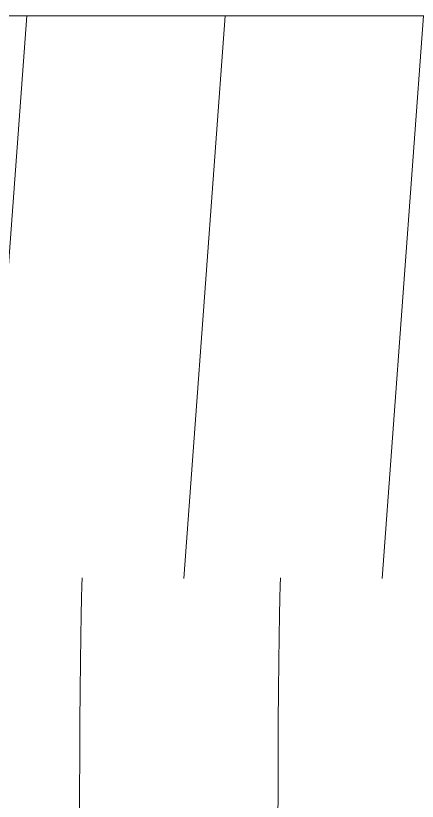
# Model space of a CAD drawing. Header units: metres. Extents: x 3 to 183, y -124 to 10.
# Drawn here: x 92.182 to 92.89, y 4.261 to 5.648 of the extents above; entities that cross this region are included whole.
import ezdxf

# ---------------------------------------------------------------- set-up
doc = ezdxf.new("R2010")
doc.units = ezdxf.units.M
doc.layers.add('A-ROOF', color=7, linetype='Continuous', lineweight=9)
doc.layers.add('A-ROOF-PATT', color=7, linetype='Continuous', lineweight=9)

# ---------------------------------------------------------------- blocks, each defined once
blk = doc.blocks.new('FP_238-Elevación 01')
at = {"layer": 'A-ROOF-PATT', "color": 116, "true_color": 0x008040}
for p, q in [((-81.46108509011863, 4.642252183839149), (-81.46038718338974, 4.656112128290398)), ((-81.11110496149591, 4.642252183839149), (-81.11040705476701, 4.656112128290396)), ((-81.46175802412256, 4.620035304034277), (-81.46108509011863, 4.642252183839149)), ((-81.1117778954998, 4.620035304034277), (-81.11110496149591, 4.642252183839149)), ((-81.46239467439281, 4.589834921217319), (-81.46175802412256, 4.620035304034277)), ((-81.1124145457701, 4.589834921217316), (-81.1117778954998, 4.620035304034277)), ((-81.46298433979572, 4.552158658410475), (-81.46239467439281, 4.589834921217319)), ((-81.113004211173, 4.552158658410472), (-81.1124145457701, 4.589834921217316)), ((-81.46351710894253, 4.50763979693694), (-81.46298433979572, 4.552158658410475)), ((-81.11353698031982, 4.50763979693694), (-81.113004211173, 4.552158658410472)), ((-81.46398402678504, 4.457026631914138), (-81.46351710894253, 4.50763979693694)), ((-81.1140038981623, 4.457026631914138), (-81.11353698031982, 4.50763979693694)), ((-81.46437724513643, 4.401169894538021), (-81.46398402678504, 4.457026631914138)), ((-81.11439711651369, 4.401169894538021), (-81.1140038981623, 4.457026631914138)), ((-81.46469015458746, 4.341008452570935), (-81.46437724513643, 4.401169894538021)), ((-81.1147100259647, 4.341008452570933), (-81.11439711651369, 4.401169894538021)), ((-81.46491749560082, 4.277553529386315), (-81.46469015458746, 4.341008452570935)), ((-81.11493736697805, 4.277553529386314), (-81.1147100259647, 4.341008452570933)), ((-81.46505544691594, 4.2118717068244), (-81.46491749560082, 4.277553529386315)), ((-81.1150753182932, 4.2118717068244), (-81.11493736697805, 4.277553529386314))]:
    blk.add_line(p, q, dxfattribs=at)
blk = doc.blocks.new('YADRAN_LASQUEMAS_ARQ_MO_006_E02_rvt-2-Elevación 01')
at = {"layer": 'A-ROOF-PATT', "true_color": 0x008040}
h = blk.add_hatch(dxfattribs=at)
h.set_pattern_fill('FP_19', color=116, style=0, pattern_type=2)
h.set_pattern_definition([(85.78699999999999, (-86.98100000000001, -8.527999999999999), (-0.3499756348653318, 7.796860472739087e-07), [])])
h.paths.add_polyline_path([(-85.71130968863565, 4.654959955018556), (-80.28324826220629, 4.654959955018556), (-80.21009288106029, 5.648151277717607), (-91.23456901267465, 5.648151277717607), (-91.30772439382069, 4.654959955018556), (-85.75002281623425, 4.654959955018556)])
at = {"layer": 'A-ROOF'}
blk.add_line((-80.21009288106025, 5.648151277717585), (-91.23456901267463, 5.6481512777176), dxfattribs=at)
blk.add_blockref('FP_238-Elevación 01', (0, 0), dxfattribs=at)

msp = doc.modelspace()

# ---------------------------------------------------------------- block references
at = {"lineweight": 5}
msp.add_blockref('YADRAN_LASQUEMAS_ARQ_MO_006_E02_rvt-2-Elevación 01', (173.7592308979482, 0), dxfattribs=at)

doc.saveas('drawing.dxf')
